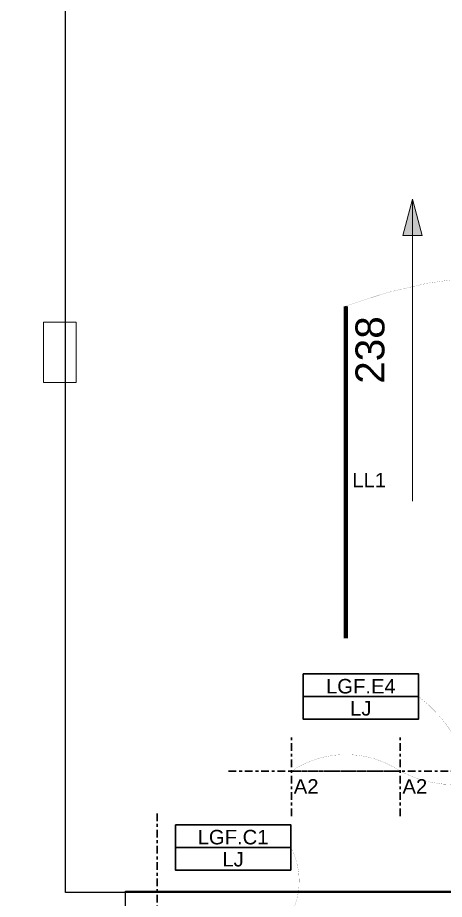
# Model space of a CAD drawing. Header units: millimetres. Extents: x 47511 to 319330, y -16764 to 12078.
# Drawn here: x 91138 to 94673, y -1171 to 6130 of the extents above; entities that cross this region are included whole.
import ezdxf

# ---------------------------------------------------------------- set-up
doc = ezdxf.new("R2010")
doc.units = ezdxf.units.MM
doc.linetypes.add('Center 1_4_', pattern=[13.49375, 6.35, -2.38125, 2.38125, -2.38125])
doc.linetypes.add('Dash - Tight', pattern=[4.5, 3, -1.5])
doc.layers.add('0-CountArea', color=152, linetype='Continuous', plot=False, transparency=0.5)
for name, color, linetype, lineweight in [('A-ANNO-DIMS', 7, 'Continuous', 5), ('E-LUM-CIRC', 5, 'Dash - Tight', 30), ('E-LUM-DIM', 7, 'Center 1_4_', 30), ('E-LUM-DL', 131, 'Continuous', 30), ('E-LUM-GFIT', 252, 'Continuous', 30), ('E-LUM-LL', 175, 'Continuous', 30), ('S-COLS', 7, 'Continuous', 5)]:
    doc.layers.add(name, color=color, linetype=linetype, lineweight=lineweight)
doc.styles.add('Arial_1', font='arial.ttf', dxfattribs={"height": 120})
doc.styles.add('Arial_2', font='arial.ttf', dxfattribs={"height": 5})

# ---------------------------------------------------------------- blocks, each defined once
blk = doc.blocks.new('A2')
at = {"layer": 'E-LUM-DL', "lineweight": 30}
for p, q in [((1.5, 0), (-1.5, 0)), ((0, 1.5), (0, -1.5))]:
    blk.add_line(p, q, dxfattribs=at)
blk.add_circle((0, 0), 0.869, dxfattribs=at)
at = {"layer": 'E-LUM-GFIT', "lineweight": 0}
blk.add_circle((0, 0), 0.869, dxfattribs=at)
blk = doc.blocks.new('LL1')
at = {"layer": 'E-LUM-LL', "lineweight": 0, "ltscale": 100}
for p, q in [((-0.3, 0.4), (-0.3, 0.5)), ((-0.3, 0.5), (0.2, 0.5)), ((0, 0.4), (-0.3, 0.4)), ((0, -0.4), (0, 0.4)), ((0.2, 0.5), (0.2, -0.5)), ((-0.3, -0.4), (-0.3, -0.5)), ((-0.3, -0.4), (0, -0.4)), ((-0.3, -0.5), (0.2, -0.5))]:
    blk.add_line(p, q, dxfattribs=at)

msp = doc.modelspace()

# ---------------------------------------------------------------- hatches: boundary and pattern name
at = {"layer": 'A-ANNO-DIMS'}
msp.add_hatch(color=256, dxfattribs=at).paths.add_polyline_path([(94409, 4627.4), (94328.7, 4327.4), (94489.4, 4327.4)])

# ---------------------------------------------------------------- linework, layer by layer
at = {"layer": '0-CountArea', "ltscale": 10}
msp.add_lwpolyline([(92032.3, -1102.1), (96634.8, -1102.1), (96634.8, -3915.1), (92032.3, -3915.1)], close=True, dxfattribs=at)
at = {"layer": 'A-ANNO-DIMS'}
for p, q in [((94409, 4627.4), (94328.7, 4327.4)), ((94489.4, 4327.4), (94409, 4627.4)), ((94409, 2127.4), (94409, 4627.4)), ((94328.7, 4327.4), (94489.4, 4327.4))]:
    msp.add_line(p, q, dxfattribs=at)
at = {"layer": 'E-LUM-CIRC', "linetype": 'ByBlock', "ltscale": 10}
for p, q in [((93502.6, 508.7), (94459, 508.7)), ((92444.4, -741.1), (93400.9, -741.1))]:
    msp.add_line(p, q, dxfattribs=at)
at = {"layer": 'E-LUM-CIRC', "ltscale": 25, "const_width": 1}
for points in [[(90366.2, -6015.3, -0.328305), (89704.9, -5459.3, 0.349573), (90555.8, -3581.3, -0.230751), (90554, -2031.4, 0.183442), (90558.9, 1556.2, -0.268045), (90563.4, 2961, 0.232014), (90553.3, 4357.4, -0.242257), (90553.3, 5757.9, 0.335766), (90713.7, 10879.1)], [(94772.8, -1034.4, 0.374821), (94459, 508.7)], [(95732.8, -3500.3, 0.190255), (96188, -1342.9, -0.091076), (92980.4, -1603.3, 0.509352), (93400.9, -741.1)]]:
    msp.add_lwpolyline(points, format="xyb", dxfattribs=at)
at = {"layer": 'E-LUM-CIRC', "linetype": 'ByBlock', "ltscale": 10}
for points in [[(93502.6, 696), (94459, 696), (94459, 321.3), (93502.6, 321.3)], [(92444.4, -553.7), (93400.9, -553.7), (93400.9, -928.4), (92444.4, -928.4)]]:
    msp.add_lwpolyline(points, close=True, dxfattribs=at)
at = {"layer": 'E-LUM-DIM', "ltscale": 10}
for p, q in [((93406.8, -481.3), (93406.8, 168.7)), ((94306.8, -481.3), (94306.8, 168.7)), ((92885.8, -109.3), (98571.8, -109.3)), ((93406.8, -109.3), (94306.8, -109.3)), ((92294.3, -459.3), (92294.3, -6869.3))]:
    msp.add_line(p, q, dxfattribs=at)
at = {"layer": 'S-COLS'}
for p, q in [((91351.8, 3608.2), (91351.8, 3108.2)), ((91461.8, 3608.2), (91351.8, 3608.2)), ((91511.8, 3608.2), (91461.8, 3608.2)), ((91621.8, 3608.2), (91511.8, 3608.2)), ((91621.8, 3108.2), (91621.8, 3608.2)), ((91351.8, 3108.2), (91461.8, 3108.2)), ((91461.8, 3108.2), (91511.8, 3108.2)), ((91511.8, 3108.2), (91621.8, 3108.2))]:
    msp.add_line(p, q, dxfattribs=at)

# ---------------------------------------------------------------- block references
at = {"layer": 'E-LUM-DL'}
for p in [(93406.8, -109.3), (94306.8, -109.3)]:
    msp.add_blockref('A2', p, dxfattribs=at)

# ---------------------------------------------------------------- texts
at = {"layer": 'A-ANNO-DIMS', "insert": (93936.2, 3098.3), "char_height": 240, "width": 669.933, "attachment_point": 1, "rotation": 90, "line_spacing_factor": 0.941778, "style": 'Arial_2', "bg_fill": 3, "box_fill_scale": 1.25, "bg_fill_color": 256, "bg_fill_true_color": 13158600, "bg_fill_transparency": 0}
msp.add_mtext('238', dxfattribs=at)
at = {"layer": 'E-LUM-CIRC', "color": 7, "lineweight": 0, "char_height": 120, "attachment_point": 1, "style": 'Arial_1'}
for s, insert in [('\\pxqc;LGF.E4', (93502.6, 653.9)), ('\\pxqc;LJ', (93502.6, 470.7)), ('\\pxqc;LGF.C1', (92444.4, -595.8)), ('\\pxqc;LJ', (92444.4, -779))]:
    msp.add_mtext_dynamic_manual_height_columns(s, width=956.473, gutter_width=597.4, heights=[0], dxfattribs=dict(at, insert=insert))
at = {"layer": 'E-LUM-DL', "color": 7, "lineweight": 0, "char_height": 120, "attachment_point": 1, "style": 'Arial_1'}
for insert in [(93425.5, -175.9), (94325.5, -175.9)]:
    msp.add_mtext_dynamic_manual_height_columns('A2', width=41.122, gutter_width=597.4, heights=[0], dxfattribs=dict(at, insert=insert))
at = {"layer": 'E-LUM-LL', "color": 7, "lineweight": 0, "insert": (93909.8, 2360.2), "char_height": 120, "attachment_point": 1, "style": 'Arial_1'}
msp.add_mtext_dynamic_manual_height_columns('LL1', width=41.122, gutter_width=597.4, heights=[0], dxfattribs=at)

# ---------------------------------------------------------------- next in the draw order: linework, layer by layer
at = {"layer": '0-CountArea', "ltscale": 10}
msp.add_lwpolyline([(91535.7, 7082.4), (98450.3, 7082.4), (98450.3, -1113.5), (91535.7, -1113.5)], close=True, dxfattribs=at)
at = {"layer": 'E-LUM-CIRC', "ltscale": 25, "const_width": 1}
for points in [[(93406.8, -109.3, -0.305941), (94306.8, -109.3, 0.248861), (95206.8, -109.3, -0.317203), (96106.8, -109.3, 0.203902), (97206.8, -109.3, -0.191545), (98106.8, -109.3, 0.117955), (97297.5, 10879.1)], [(93855.8, 3740.7, -0.185052), (96609.2, 3740.7, 0.170077), (95378.1, 10879.1)]]:
    msp.add_lwpolyline(points, format="xyb", dxfattribs=at)
at = {"layer": 'E-LUM-DIM', "ltscale": 10}
msp.add_line((93855.8, 990.7), (93855.8, 3740.7), dxfattribs=at)
at = {"layer": 'E-LUM-LL', "ltscale": 10, "const_width": 35}
msp.add_lwpolyline([(93855.8, 990.7), (93855.8, 3740.7)], dxfattribs=at)

# ---------------------------------------------------------------- next in the draw order: block references
at = {"layer": 'E-LUM-LL'}
msp.add_blockref('LL1', (93855.7, 3740.7), dxfattribs=at)

doc.saveas('drawing.dxf')
